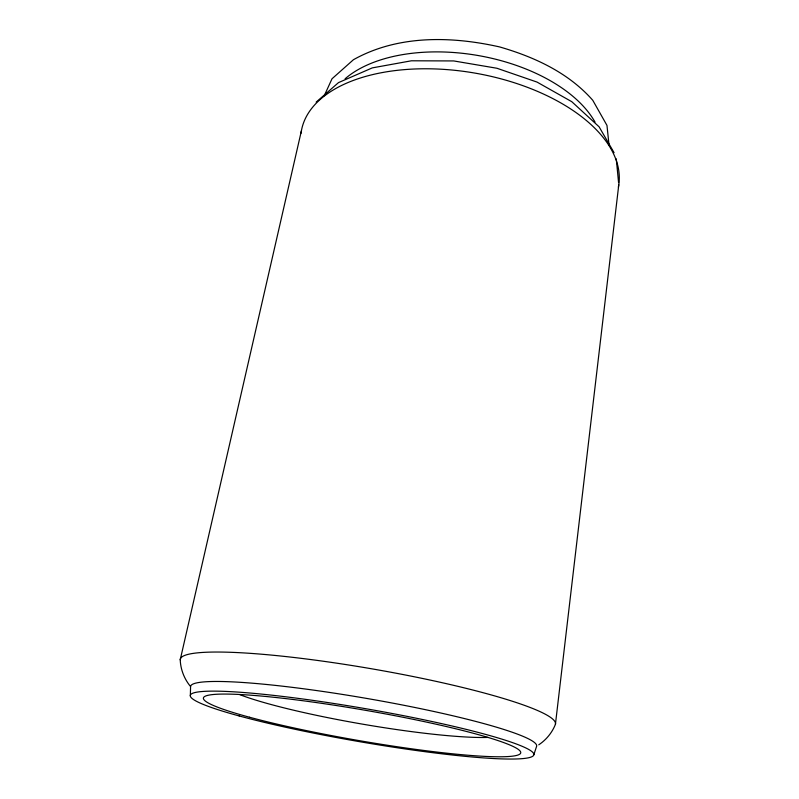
<?xml version="1.0" encoding="UTF-8"?>
<svg xmlns="http://www.w3.org/2000/svg" width="799" height="799" viewBox="0 0 799 799"><rect width="100%" height="100%" fill="white"/><g stroke="black" fill="none" stroke-linecap="round" stroke-linejoin="round"><path stroke-width="1.2" d="M190.362 695.579L190.571 686.551C184.319 679.08 180.584 669.532 180.224 659.784L301.383 130.906M538.756 744.818C546.196 739.874 552.119 732.663 555.425 724.343L618.776 184.799M533.832 754.725L536.668 746.136A175.6 18.097 9.8 0 0 365.802 698.276A175.6 18.097 9.8 0 0 190.571 686.551M324.244 95.78L332.004 78.781L353.428 59.725C397.822 34.826 451.295 36.065 499.625 46.931C534.411 56.979 568.459 72.649 592.768 100.294L606.97 125.403L609.068 145.458M316.154 102.132L338.506 82.607L372.294 67.885L411.425 60.794L453.712 60.934L496.918 68.255L536.998 82.067L571.794 101.703L599.09 126.801L614.061 152.679M616.279 158.881L618.566 182.552M301.033 133.263A160.969 86.642 9.8 0 1 473.897 72.919A160.969 86.642 9.8 0 1 618.366 187.146M345.108 78.781A139.396 78.012 9.8 0 1 477.922 55.491A139.396 78.012 9.8 0 1 595.025 122.107M488.179 737.417A142.991 15.63 9.8 0 1 362.986 724.224A142.991 15.63 9.8 0 1 239.84 694.661M180.224 659.784A190.382 23.221 9.8 0 1 370.836 668.653A190.382 23.221 9.8 0 1 555.425 724.343M239.161 715.944A174.262 16.759 9.8 0 0 527.43 757.991A174.262 16.759 9.8 0 0 319.72 701.362A174.262 16.759 9.8 0 0 239.161 715.944M249.548 717.242A161.018 15.471 9.8 0 0 515.225 755.734A161.018 15.471 9.8 0 0 321.378 703.29A161.018 15.471 9.8 0 0 249.548 717.242"/></g></svg>
